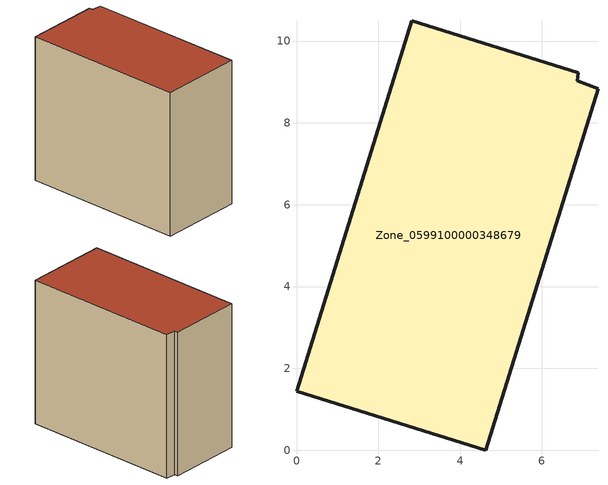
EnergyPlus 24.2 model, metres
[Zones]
Zone_0599100000348679
 floor ground (C_G): 4.63,0 0,1.44 2.81,10.49 6.89,9.23 6.86,9.03 7.37,8.83 z0
 wall outside (C_F): 0,1.44 4.63,0 7.37,8.83 6.86,9.03 6.89,9.23 2.81,10.49 0,1.44 z0:8.52
 roof outside (C_R): 6.89,9.23 2.81,10.49 0,1.44 4.63,0 7.37,8.83 6.86,9.03 z8.52
[BUILDING]
Pand.0599100000348679: North Axis=0; Terrain=City; Loads Convergence Tolerance Value=0.04; Temperature Convergence Tolerance Value=0.4; Solar Distribution=FullExterior; Maximum Number of Warmup Days=25; Minimum Number of Warmup Days=1
[Site:Location]
Rotterdam.The.Hague.AP_ZH_NLD Design_Conditions: Latitude=51.96; Longitude=4.45; Time Zone=1; Elevation=-4.5
[SITE:GROUNDTEMPERATURE:BUILDINGSURFACE]
18, 18, 18, 18, 18, 18, 18, 18, 18, 18, 18, 18
[MATERIAL] Thermal Absorptance=0.9; Solar Absorptance=0.7; Visible Absorptance=0.7
Name | Roughness | Thickness | Conductivity | Density | Specific Heat
G.TI.1992-2005 | MediumSmooth | 0.15 | 0.06 | 540 | 1210
F.TI.1992-2005 | Rough | 0.3 | 0.12 | 1920 | 840
R.TI.1992-2005 | MediumRough | 0.2 | 0.08 | 1500 | 1000
[CONSTRUCTION]
C_G: G.TI.1992-2005
C_F: F.TI.1992-2005
C_R: R.TI.1992-2005
[ZONE]
Zone_0599100000348679: Type=1; Multiplier=1; Ceiling Height=Autocalculate; Volume=Autocalculate; Floor Area=autocalculate; Part of Total Floor Area=Yes
[ZONEINFILTRATION:DESIGNFLOWRATE]
Infil_Zone_0599100000348679: Zone or ZoneList or Space or SpaceList=Zone_0599100000348679; Schedule=AlwaysOn; Design Flow Rate Calculation Method=Flow/Area; Flow Rate per Floor Area=0.0015; Constant Term Coefficient=1; Temperature Term Coefficient=0; Velocity Term Coefficient=0; Velocity Squared Term Coefficient=0
[HVACTEMPLATE:ZONE:IDEALLOADSAIRSYSTEM]
Zone_0599100000348679: Maximum Heating Supply Air Temperature=50; Minimum Cooling Supply Air Temperature=13; Maximum Heating Supply Air Humidity Ratio=0.0156; Minimum Cooling Supply Air Humidity Ratio=0.0077; Heating Limit=NoLimit; Cooling Limit=NoLimit; Dehumidification Control Type=ConstantSensibleHeatRatio; Cooling Sensible Heat Ratio=0.7; Dehumidification Setpoint=60; Humidification Control Type=None; Humidification Setpoint=30; Outdoor Air Method=None; Outdoor Air Flow Rate per Person=0.00944; Outdoor Air Flow Rate per Zone Floor Area=0; Outdoor Air Flow Rate per Zone=0; Demand Controlled Ventilation Type=None; Outdoor Air Economizer Type=NoEconomizer; Heat Recovery Type=None; Sensible Heat Recovery Effectiveness=0.7; Latent Heat Recovery Effectiveness=0.65
[ZONECONTROL:THERMOSTAT]
ThermostatControl_Zone_0599100000348679: Zone or ZoneList=Zone_0599100000348679; Control Type Schedule=DualSetpointControlType; Control 1=Thermostat_Zone_0599100000348679; Temperature Difference Between Cutout And Setpoint=0
[THERMOSTATSETPOINT:DUALSETPOINT]
Thermostat_Zone_0599100000348679: Heating Setpoint Temperature Schedule=HeatingSetpoint_Zone_0599100000348679; Cooling Setpoint Temperature Schedule=CoolingSetpoint_Zone_0599100000348679
[SCHEDULE:COMPACT]
HeatingSetpoint_Zone_0599100000348679: Through: 12/31, For: AllDays, Until: 24:00, 21
CoolingSetpoint_Zone_0599100000348679: Through: 12/31, For: AllDays, Until: 24:00, 24
DualSetpointControlType: Through: 12/31, For: AllDays, Until: 24:00, 4
AlwaysOn: Through: 12/31, For: AllDays, Until: 24:00, 1
